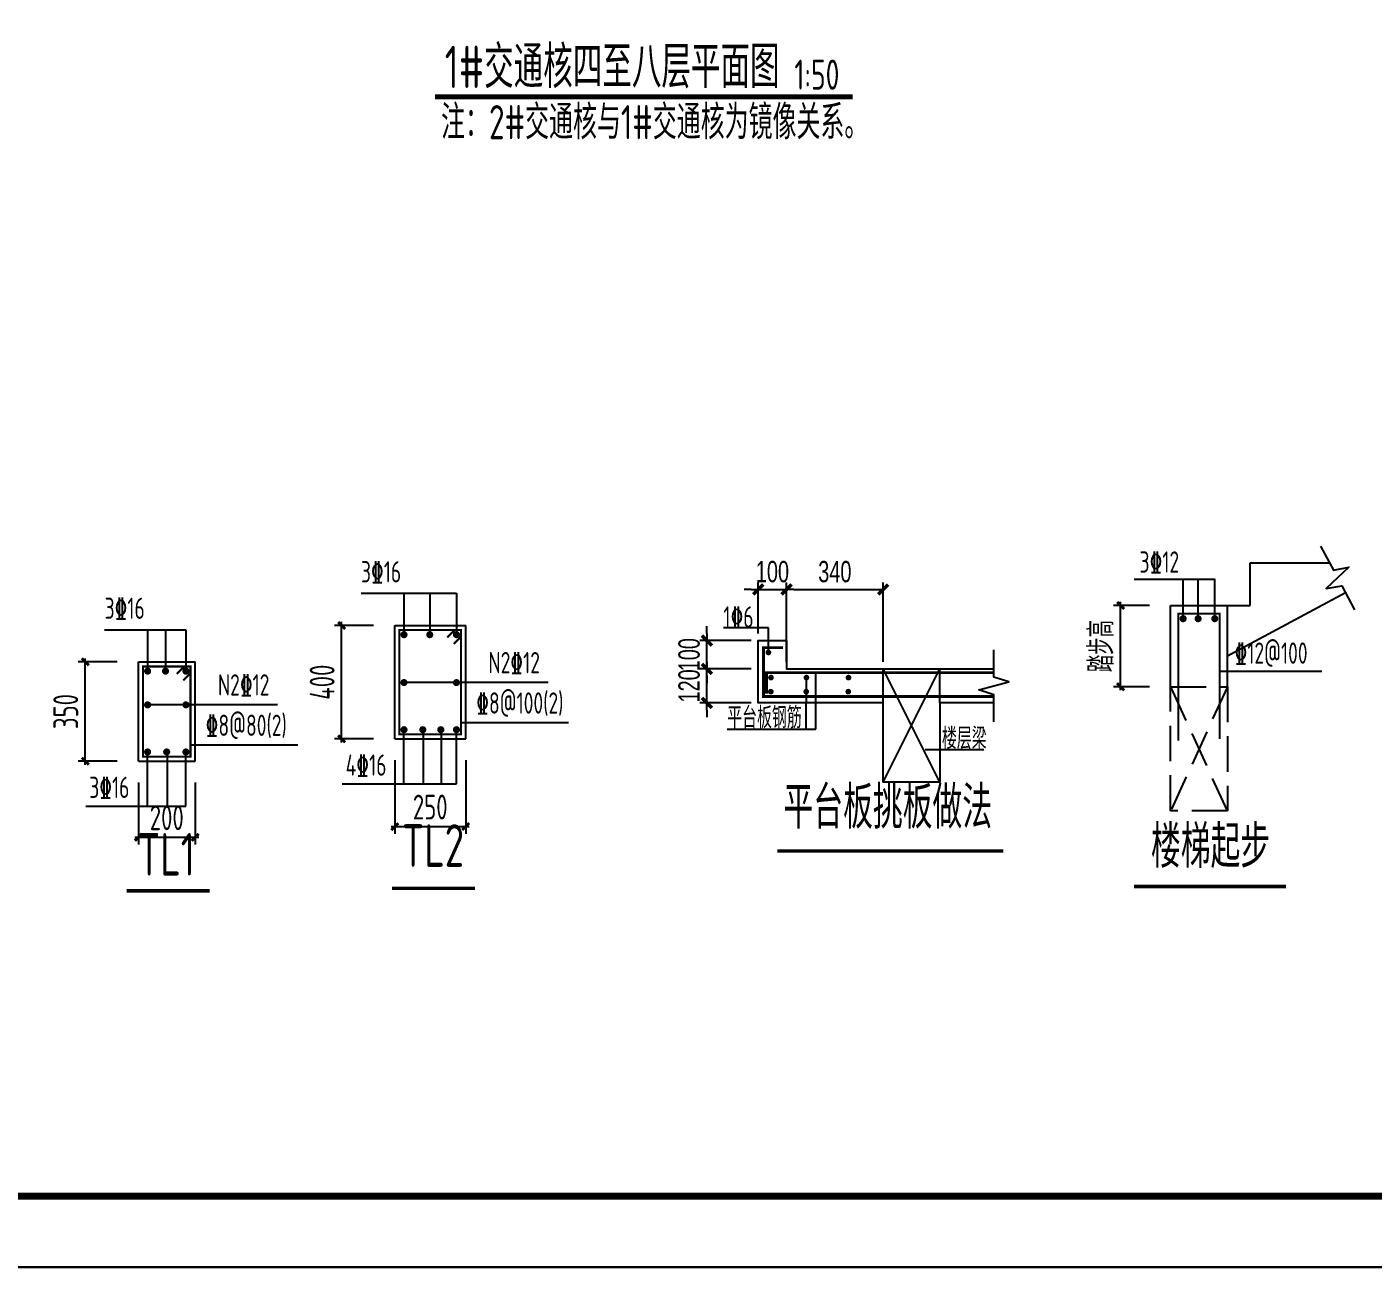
# Model space of a CAD drawing. Extents: x 393367 to 3005760, y 4998 to 826018.
# Drawn here: x 2809794 to 2819284, y 517962 to 526707 of the extents above; entities that cross this region are included whole.
import ezdxf
from ezdxf.enums import TextEntityAlignment as Align

# ---------------------------------------------------------------- set-up
doc = ezdxf.new("R2010")
doc.units = 0
doc.header["$LTSCALE"] = 1000
doc.linetypes.add('DASH', pattern=[0.35, 0.25, -0.1])
doc.layers.get('0').update_dxf_attribs({"linetype": 'CONTINUOUS'})
doc.layers.get('Defpoints').update_dxf_attribs({"linetype": 'CONTINUOUS'})
for name, color, linetype in [('-TK', 7, 'CONTINUOUS'), ('DIM', 3, 'CONTINUOUS'), ('DIM_SYMB', 3, 'CONTINUOUS'), ('FSK_DIM', 3, 'CONTINUOUS'), ('NUM', 7, 'CONTINUOUS'), ('PUB_TEXT', 7, 'CONTINUOUS'), ('S_E_STAIR', 4, 'CONTINUOUS'), ('Sbeam-s', 3, 'CONTINUOUS'), ('TEXT', 7, 'CONTINUOUS'), ('THIN', 7, 'CONTINUOUS'), ('WALL', 130, 'CONTINUOUS'), ('大样详图_文字', 60, 'CONTINUOUS'), ('结构大样', 132, 'CONTINUOUS')]:
    doc.layers.add(name, color=color, linetype=linetype)
doc.layers.add('REIN', color=1, linetype='CONTINUOUS', lineweight=18)
doc.layers.add('yichutu', color=7, linetype='CONTINUOUS', true_color=0xffffff, plot=False)
doc.styles.add('BW_Dim', font='Bweng.shx', dxfattribs={"width": 0.7, "bigfont": 'hztxt.shx'})
doc.styles.add('TSSD_Dimension', font='Tssdeng.shx', dxfattribs={"width": 0.7, "bigfont": 'hztxt.shx'})
doc.styles.add('TSSD_NORM', font='Tssdeng.shx', dxfattribs={"bigfont": 'hztxt.shx'})
doc.styles.add('TSSD_Rein', font='Tssdeng.shx', dxfattribs={"width": 0.7, "bigfont": 'hztxt.shx'})
doc.dimstyles.new('Cyz_25_50', dxfattribs={"dimtxt": 150, "dimasz": 50, "dimexe": 50, "dimexo": 50, "dimgap": 50, "dimtad": 1, "dimdec": 0, "dimlfac": 0.5, "dimzin": 0, "dimdsep": 46, "dimtxsty": 'BW_Dim', "dimblk": '_bwk', "dimcen": 0, "dimclrt": 7, "dimadec": 0, "dimazin": 0, "dimtfac": 1, "dimtdec": 0, "dimtix": 1, "dimtmove": 2, "dimatfit": 0, "dimfxl": 1, "dimtolj": 1, "dimtzin": 0, "dimarcsym": 0})
doc.dimstyles.new('TSSD_50_50', dxfattribs={"dimtxt": 175, "dimasz": 50, "dimexe": 50, "dimexo": 150, "dimgap": 50, "dimtad": 1, "dimdec": 0, "dimzin": 0, "dimdsep": 46, "dimtxsty": 'TSSD_Dimension', "dimblk": 'ARCHTICK', "dimcen": 0, "dimdle": 25, "dimclrt": 7, "dimadec": 0, "dimazin": 0, "dimtfac": 1, "dimtdec": 0, "dimtix": 1, "dimtmove": 2, "dimatfit": 3, "dimfxl": 1, "dimtolj": 1, "dimtzin": 0, "dimarcsym": 0})

# ---------------------------------------------------------------- blocks, each defined once
blk = doc.blocks.new('A1')
blk.add_lwpolyline([(0, 59400), (0, 0), (84100, 0), (84100, 59400)], close=True)
at = {"const_width": 100}
blk.add_lwpolyline([(2500, 58400), (2500, 1000), (83100, 1000), (83100, 58400)], close=True, dxfattribs=at)
blk = doc.blocks.new('_ArchTick')
at = {"color": 0, "linetype": 'ByBlock', "const_width": 0.4}
blk.add_lwpolyline([(-0.5, -0.5), (0.5, 0.5)], dxfattribs=at)
blk = doc.blocks.new('*D2336')
at = {"layer": 'Defpoints', "color": 0}
for p in [(2810579.7, 521529.3), (2810979.7, 521529.3), (2810979.7, 520992.8)]:
    blk.add_point(p, dxfattribs=at)
at = {"layer": 'DIM', "color": 0, "lineweight": -2}
for p, q in [((2810579.7, 521379.3), (2810579.7, 520942.8)), ((2810979.7, 521379.3), (2810979.7, 520942.8)), ((2810554.7, 520992.8), (2811004.7, 520992.8))]:
    blk.add_line(p, q, dxfattribs=at)
at = {"layer": 'DIM', "color": 0, "lineweight": -2, "xscale": 50, "yscale": 50, "zscale": 50, "rotation": 180}
blk.add_blockref('_ArchTick', (2810579.7, 520992.8), dxfattribs=at)
at = {"layer": 'DIM', "color": 0, "lineweight": -2, "xscale": 50, "yscale": 50, "zscale": 50}
blk.add_blockref('_ArchTick', (2810979.7, 520992.8), dxfattribs=at)
at = {"layer": 'DIM', "color": 7, "insert": (2810779.7, 521130.3), "char_height": 175, "attachment_point": 5, "style": 'TSSD_Dimension'}
blk.add_mtext('\\A1;200', dxfattribs=at)
blk = doc.blocks.new('*D2337')
at = {"layer": 'Defpoints', "color": 0}
for p in [(2810205.3, 522229.3), (2810579.7, 522229.3), (2810579.7, 521529.3)]:
    blk.add_point(p, dxfattribs=at)
at = {"layer": 'DIM', "color": 0, "lineweight": -2}
for p, q in [((2810429.7, 522229.3), (2810155.3, 522229.3)), ((2810205.3, 521504.3), (2810205.3, 522254.3)), ((2810429.7, 521529.3), (2810155.3, 521529.3))]:
    blk.add_line(p, q, dxfattribs=at)
at = {"layer": 'DIM', "color": 0, "lineweight": -2, "xscale": 50, "yscale": 50, "zscale": 50}
for p, rotation in [((2810205.3, 522229.3), 90), ((2810205.3, 521529.3), 270)]:
    blk.add_blockref('_ArchTick', p, dxfattribs=dict(at, rotation=rotation))
at = {"layer": 'DIM', "color": 7, "insert": (2810067.8, 521879.3), "char_height": 175, "attachment_point": 5, "rotation": 90, "style": 'TSSD_Dimension'}
blk.add_mtext('\\A1;350', dxfattribs=at)
blk = doc.blocks.new('_bwk')
blk.add_line((-1, 0), (0, 0))
at = {"const_width": 0.5}
blk.add_lwpolyline([(-0.7, -0.7), (0.7, 0.7)], dxfattribs=at)
blk = doc.blocks.new('*D2340')
at = {"layer": 'Defpoints', "color": 0, "transparency": 16777216}
for p in [(2815149.4, 522740.2), (2814949.4, 522380.2), (2815149.4, 522380.2)]:
    blk.add_point(p, dxfattribs=at)
at = {"layer": 'FSK_DIM', "color": 0, "lineweight": -2, "transparency": 16777216}
for p, q in [((2814899.4, 522740.2), (2814849.4, 522740.2)), ((2814949.4, 522430.2), (2814949.4, 522790.2)), ((2814949.4, 522740.2), (2815149.4, 522740.2)), ((2815149.4, 522430.2), (2815149.4, 522790.2)), ((2815199.4, 522740.2), (2815249.4, 522740.2))]:
    blk.add_line(p, q, dxfattribs=at)
at = {"layer": 'FSK_DIM', "color": 0, "lineweight": -2, "transparency": 16777216, "xscale": 50, "yscale": 50, "zscale": 50}
blk.add_blockref('_bwk', (2814949.4, 522740.2), dxfattribs=at)
at = {"layer": 'FSK_DIM', "color": 0, "lineweight": -2, "transparency": 16777216, "xscale": 50, "yscale": 50, "zscale": 50, "rotation": 180}
blk.add_blockref('_bwk', (2815149.4, 522740.2), dxfattribs=at)
at = {"layer": 'FSK_DIM', "color": 7, "transparency": 16777216, "insert": (2815049.4, 522865.2), "char_height": 150, "attachment_point": 5, "style": 'BW_Dim'}
blk.add_mtext('\\A1;100', dxfattribs=at)
blk = doc.blocks.new('*D2341')
at = {"layer": 'Defpoints', "color": 0, "transparency": 16777216}
for p in [(2815829.4, 522740.2), (2815149.4, 522180.2), (2815829.4, 522180.2)]:
    blk.add_point(p, dxfattribs=at)
at = {"layer": 'FSK_DIM', "color": 0, "lineweight": -2, "transparency": 16777216}
for p, q in [((2815149.4, 522230.2), (2815149.4, 522790.2)), ((2815199.4, 522740.2), (2815779.4, 522740.2)), ((2815829.4, 522230.2), (2815829.4, 522790.2))]:
    blk.add_line(p, q, dxfattribs=at)
at = {"layer": 'FSK_DIM', "color": 0, "lineweight": -2, "transparency": 16777216, "xscale": 50, "yscale": 50, "zscale": 50, "rotation": 180}
blk.add_blockref('_bwk', (2815149.4, 522740.2), dxfattribs=at)
at = {"layer": 'FSK_DIM', "color": 0, "lineweight": -2, "transparency": 16777216, "xscale": 50, "yscale": 50, "zscale": 50}
blk.add_blockref('_bwk', (2815829.4, 522740.2), dxfattribs=at)
at = {"layer": 'FSK_DIM', "color": 7, "transparency": 16777216, "insert": (2815489.4, 522865.2), "char_height": 150, "attachment_point": 5, "style": 'BW_Dim'}
blk.add_mtext('\\A1;340', dxfattribs=at)
blk = doc.blocks.new('*D2342')
at = {"layer": 'Defpoints', "color": 0, "transparency": 16777216}
for p in [(2814587.4, 522180.2), (2814949.4, 522180.2), (2814949.4, 521940.2)]:
    blk.add_point(p, dxfattribs=at)
at = {"layer": 'FSK_DIM', "color": 0, "lineweight": -2, "transparency": 16777216}
for p, q in [((2814587.4, 522230.2), (2814587.4, 522280.2)), ((2814899.4, 522180.2), (2814537.4, 522180.2)), ((2814587.4, 521940.2), (2814587.4, 522180.2)), ((2814899.4, 521940.2), (2814537.4, 521940.2)), ((2814587.4, 521890.2), (2814587.4, 521840.2))]:
    blk.add_line(p, q, dxfattribs=at)
at = {"layer": 'FSK_DIM', "color": 0, "lineweight": -2, "transparency": 16777216, "xscale": 50, "yscale": 50, "zscale": 50}
for p, rotation in [((2814587.4, 522180.2), 270), ((2814587.4, 521940.2), 90)]:
    blk.add_blockref('_bwk', p, dxfattribs=dict(at, rotation=rotation))
at = {"layer": 'FSK_DIM', "color": 7, "transparency": 16777216, "insert": (2814462.4, 522060.2), "char_height": 150, "attachment_point": 5, "rotation": 90, "style": 'BW_Dim'}
blk.add_mtext('\\A1;120', dxfattribs=at)
blk = doc.blocks.new('*D2343')
at = {"layer": 'Defpoints', "color": 0, "transparency": 16777216}
for p in [(2814587.4, 522380.2), (2814949.4, 522380.2), (2814949.4, 522180.2)]:
    blk.add_point(p, dxfattribs=at)
at = {"layer": 'FSK_DIM', "color": 0, "lineweight": -2, "transparency": 16777216}
for p, q in [((2814587.4, 522430.2), (2814587.4, 522480.2)), ((2814899.4, 522380.2), (2814537.4, 522380.2)), ((2814587.4, 522180.2), (2814587.4, 522380.2)), ((2814899.4, 522180.2), (2814537.4, 522180.2)), ((2814587.4, 522130.2), (2814587.4, 522080.2))]:
    blk.add_line(p, q, dxfattribs=at)
at = {"layer": 'FSK_DIM', "color": 0, "lineweight": -2, "transparency": 16777216, "xscale": 50, "yscale": 50, "zscale": 50}
for p, rotation in [((2814587.4, 522380.2), 270), ((2814587.4, 522180.2), 90)]:
    blk.add_blockref('_bwk', p, dxfattribs=dict(at, rotation=rotation))
at = {"layer": 'FSK_DIM', "color": 7, "transparency": 16777216, "insert": (2814462.4, 522280.2), "char_height": 150, "attachment_point": 5, "rotation": 90, "style": 'BW_Dim'}
blk.add_mtext('\\A1;100', dxfattribs=at)
blk = doc.blocks.new('*D2456')
at = {"layer": 'Defpoints', "color": 0}
for p in [(2817504.2, 522626.9), (2817856.7, 522626.9), (2817856.7, 522054.6)]:
    blk.add_point(p, dxfattribs=at)
at = {"layer": 'DIM', "color": 0, "lineweight": -2}
for p, q in [((2817706.7, 522626.9), (2817454.2, 522626.9)), ((2817504.2, 522029.6), (2817504.2, 522651.9)), ((2817706.7, 522054.6), (2817454.2, 522054.6))]:
    blk.add_line(p, q, dxfattribs=at)
at = {"layer": 'DIM', "color": 0, "lineweight": -2, "xscale": 50, "yscale": 50, "zscale": 50}
for p, rotation in [((2817504.2, 522626.9), 90), ((2817504.2, 522054.6), 270)]:
    blk.add_blockref('_ArchTick', p, dxfattribs=dict(at, rotation=rotation))
at = {"layer": 'DIM', "color": 7, "insert": (2817366.7, 522340.8), "char_height": 175, "attachment_point": 5, "rotation": 90, "style": 'TSSD_Dimension'}
blk.add_mtext('\\A1;踏步高', dxfattribs=at)
blk = doc.blocks.new('*D2457')
at = {"layer": 'Defpoints', "color": 0}
for p in [(2812387.1, 521686.3), (2812887.1, 521686.3), (2812887.1, 521068.2)]:
    blk.add_point(p, dxfattribs=at)
at = {"layer": 'DIM', "color": 0, "lineweight": -2}
for p, q in [((2812387.1, 521536.3), (2812387.1, 521018.2)), ((2812887.1, 521536.3), (2812887.1, 521018.2)), ((2812362.1, 521068.2), (2812912.1, 521068.2))]:
    blk.add_line(p, q, dxfattribs=at)
at = {"layer": 'DIM', "color": 0, "lineweight": -2, "xscale": 50, "yscale": 50, "zscale": 50, "rotation": 180}
blk.add_blockref('_ArchTick', (2812387.1, 521068.2), dxfattribs=at)
at = {"layer": 'DIM', "color": 0, "lineweight": -2, "xscale": 50, "yscale": 50, "zscale": 50}
blk.add_blockref('_ArchTick', (2812887.1, 521068.2), dxfattribs=at)
at = {"layer": 'DIM', "color": 7, "insert": (2812637.1, 521205.7), "char_height": 175, "attachment_point": 5, "style": 'TSSD_Dimension'}
blk.add_mtext('\\A1;250', dxfattribs=at)
blk = doc.blocks.new('*D2458')
at = {"layer": 'Defpoints', "color": 0}
for p in [(2812012.6, 522486.3), (2812387.1, 522486.3), (2812387.1, 521686.3)]:
    blk.add_point(p, dxfattribs=at)
at = {"layer": 'DIM', "color": 0, "lineweight": -2}
for p, q in [((2812012.6, 521661.3), (2812012.6, 522511.3)), ((2812237.1, 522486.3), (2811962.6, 522486.3)), ((2812237.1, 521686.3), (2811962.6, 521686.3))]:
    blk.add_line(p, q, dxfattribs=at)
at = {"layer": 'DIM', "color": 0, "lineweight": -2, "xscale": 50, "yscale": 50, "zscale": 50}
for p, rotation in [((2812012.6, 522486.3), 90), ((2812012.6, 521686.3), 270)]:
    blk.add_blockref('_ArchTick', p, dxfattribs=dict(at, rotation=rotation))
at = {"layer": 'DIM', "color": 7, "insert": (2811875.1, 522086.3), "char_height": 175, "attachment_point": 5, "rotation": 90, "style": 'TSSD_Dimension'}
blk.add_mtext('\\A1;400', dxfattribs=at)
blk = doc.blocks.new('yct-841-594-42050-29700-50-1000')
at = {"layer": 'yichutu', "color": 7, "true_color": 0xffffff}
blk.add_lwpolyline([(0, 0), (0, 29700), (42050, 29700), (42050, 0)], close=True, dxfattribs=at)

msp = doc.modelspace()

# ---------------------------------------------------------------- linework, layer by layer
at = {"layer": 'DIM_SYMB', "const_width": 35}
msp.add_lwpolyline([(2812670.91483, 526212.82309), (2815615.65415, 526212.82309)], dxfattribs=at)
at = {"layer": 'NUM', "color": 7, "const_width": 25}
for points in [[(2815083.72464, 520895.89415), (2816677.78995, 520895.89415)], [(2810497.64687, 520614.82546), (2811082.70839, 520614.82546)], [(2812366.82763, 520632.77896), (2812951.88916, 520632.77896)], [(2817597.77163, 520645.69723), (2818670.83015, 520645.69723)]]:
    msp.add_lwpolyline(points, dxfattribs=at)
at = {"layer": 'REIN'}
for points, const_width in [([(2817910.50825, 521674.21104), (2817910.50825, 522569.50227), (2818201.78527, 522569.50227), (2818201.78527, 521684.7108)], 15), ([(2812756.67007, 522401.86189), (2812808.65018, 522453.80733), (2812854.57745, 522453.80733), (2812854.57745, 521718.80733), (2812419.57745, 521718.80733), (2812419.57745, 522453.80733), (2812854.57745, 522453.80733), (2812854.57745, 522407.88007), (2812802.63201, 522355.89995)], 15), ([(2815123.87214, 522329.97192), (2814986.3838, 522329.97192), (2814986.3838, 521985.45739), (2816611.12215, 521985.45739)], 20), ([(2810849.32197, 522144.88274), (2810901.30209, 522196.82818), (2810947.22935, 522196.82818), (2810947.22935, 521561.82818), (2810612.22935, 521561.82818), (2810612.22935, 522196.82818), (2810947.22935, 522196.82818), (2810947.22935, 522150.90092), (2810895.28391, 522098.9208)], 15), ([(2815007.6034, 522006.09933), (2815007.6034, 522152.92234), (2816611.12215, 522152.92234)], 20)]:
    msp.add_lwpolyline(points, dxfattribs=dict(at, const_width=const_width))
for points, const_width in [([(2817932.15797, 522534.01755, 1), (2817957.15797, 522534.01755, 1)], 25), ([(2818037.92166, 522534.01755, 1), (2818062.92166, 522534.01755, 1)], 25), ([(2818155.08533, 522534.01755, 1), (2818180.08533, 522534.01755, 1)], 25), ([(2812439.57745, 522421.30733, 1), (2812464.57745, 522421.30733, 1)], 25), ([(2812620.9268, 522421.30733, 1), (2812645.9268, 522421.30733, 1)], 25), ([(2812809.57745, 522421.30733, 1), (2812834.57745, 522421.30733, 1)], 25), ([(2815011.0804, 522296.01665, 1), (2815031.0804, 522296.01665, 1)], 20), ([(2810632.22935, 522164.32818, 1), (2810657.22935, 522164.32818, 1)], 25), ([(2810758.08111, 522164.32818, 1), (2810783.08111, 522164.32818, 1)], 25), ([(2810902.22935, 522164.32818, 1), (2810927.22935, 522164.32818, 1)], 25), ([(2815029.12938, 522118.68754, 1), (2815049.12938, 522118.68754, 1)], 20), ([(2815279.02319, 522118.68754, 1), (2815299.02319, 522118.68754, 1)], 20), ([(2815575.57333, 522118.68754, 1), (2815595.57333, 522118.68754, 1)], 20), ([(2812439.57745, 522083.52565, 1), (2812464.57745, 522083.52565, 1)], 25), ([(2812809.57745, 522083.52565, 1), (2812834.57745, 522083.52565, 1)], 25), ([(2815027.84658, 522019.56132, 1), (2815047.84658, 522019.56132, 1)], 20), ([(2815277.74039, 522019.56132, 1), (2815297.74039, 522019.56132, 1)], 20), ([(2815574.29053, 522019.56132, 1), (2815594.29053, 522019.56132, 1)], 20), ([(2810632.22935, 521926.5465, 1), (2810657.22935, 521926.5465, 1)], 25), ([(2810902.22935, 521926.5465, 1), (2810927.22935, 521926.5465, 1)], 25), ([(2812439.57745, 521751.30733, 1), (2812464.57745, 521751.30733, 1)], 25), ([(2812572.22816, 521751.30733, 1), (2812597.22816, 521751.30733, 1)], 25), ([(2812699.19856, 521751.30733, 1), (2812724.19856, 521751.30733, 1)], 25), ([(2812809.57745, 521751.30733, 1), (2812834.57745, 521751.30733, 1)], 25), ([(2810632.22935, 521594.32818, 1), (2810657.22935, 521594.32818, 1)], 25), ([(2810766.58972, 521594.32818, 1), (2810791.58972, 521594.32818, 1)], 25), ([(2810902.22935, 521594.32818, 1), (2810927.22935, 521594.32818, 1)], 25)]:
    msp.add_lwpolyline(points, format="xyb", close=True, dxfattribs=dict(at, const_width=const_width))
at = {"layer": 'S_E_STAIR', "color": 2}
for p, q in [((2818416.71323, 522626.88703), (2818416.71323, 522926.88703)), ((2818416.71323, 522926.88703), (2818976.71323, 522926.88703)), ((2819090.04637, 522715.33184), (2818256.71323, 522268.90337)), ((2817856.71323, 522054.61766), (2817856.71323, 522626.88703)), ((2817856.71323, 522626.88703), (2818416.71323, 522626.88703)), ((2818256.71323, 522054.61766), (2818256.71323, 522626.88703))]:
    msp.add_line(p, q, dxfattribs=at)
at = {"layer": 'Sbeam-s'}
for p, q in [((2812387.07745, 521686.30733), (2812387.07745, 522486.30733)), ((2812387.07745, 522486.30733), (2812887.07745, 522486.30733)), ((2812887.07745, 521686.30733), (2812887.07745, 522486.30733)), ((2810579.72935, 521529.32818), (2810579.72935, 522229.32818)), ((2810579.72935, 522229.32818), (2810979.72935, 522229.32818)), ((2810979.72935, 521529.32818), (2810979.72935, 522229.32818)), ((2812387.07745, 521686.30733), (2812887.07745, 521686.30733)), ((2810579.72935, 521529.32818), (2810979.72935, 521529.32818))]:
    msp.add_line(p, q, dxfattribs=at)
at = {"layer": 'TEXT'}
for p, q in [((2817944.65797, 522534.01755), (2817944.65797, 522809.68164)), ((2818050.42166, 522534.01755), (2818050.42166, 522809.68164)), ((2812149.0859, 522713.43272), (2812822.07745, 522713.43272)), ((2812452.07745, 522713.43272), (2812452.07745, 522433.80733)), ((2812633.4268, 522713.43272), (2812633.4268, 522433.80733)), ((2812822.07745, 522713.43272), (2812822.07745, 522433.80733)), ((2810341.73781, 522456.45357), (2810914.72935, 522456.45357)), ((2810644.72935, 522456.45357), (2810644.72935, 522176.82818)), ((2810770.58111, 522456.45357), (2810770.58111, 522176.82818)), ((2810914.72935, 522456.45357), (2810914.72935, 522176.82818)), ((2813468.4904, 522083.52565), (2812452.07745, 522083.52565)), ((2811561.1423, 521926.5465), (2810644.72935, 521926.5465)), ((2812452.07745, 521369.96577), (2812452.07745, 521751.30733)), ((2812589.50267, 521369.96577), (2812589.50267, 521751.30733)), ((2812716.47308, 521369.96577), (2812716.47308, 521751.30733)), ((2812822.07745, 521369.96577), (2812822.07745, 521751.30733)), ((2813611.62093, 521798.92483), (2812854.57745, 521798.92483)), ((2810644.72935, 521212.98662), (2810644.72935, 521594.32818)), ((2810783.86423, 521212.98662), (2810783.86423, 521594.32818)), ((2810914.72935, 521212.98662), (2810914.72935, 521594.32818)), ((2811704.27283, 521641.94568), (2810947.22935, 521641.94568)), ((2812015.75814, 521369.96577), (2812822.07745, 521369.96577)), ((2810208.41004, 521212.98662), (2810914.72935, 521212.98662))]:
    msp.add_line(p, q, dxfattribs=at)
for points in [[(2818167.58533, 522534.01755), (2818167.58533, 522809.68164), (2817598.89206, 522809.68164)], [(2818201.78527, 522164.9886), (2818922.14348, 522164.9886)]]:
    msp.add_lwpolyline(points, dxfattribs=at)
at = {"layer": 'THIN', "lineweight": -2}
msp.add_lwpolyline([(2818913.24667, 523045.35794), (2819003.91318, 522876.11378), (2819112.86411, 522896.36264), (2818953.89549, 522745.85623), (2819062.84642, 522766.10508), (2819153.51293, 522596.86093)], dxfattribs=at)
at = {"layer": 'THIN'}
msp.add_lwpolyline([(2816611.12215, 521805.81622), (2816611.12215, 521997.81622), (2816505.52215, 522031.41622), (2816716.72215, 522089.01622), (2816611.12215, 522122.61622), (2816611.12215, 522314.61622)], dxfattribs=at)
at = {"layer": 'WALL'}
for p, q in [((2815829.37352, 521380.21622), (2816229.37352, 522180.21622)), ((2816229.37352, 521380.21622), (2815829.37352, 522180.21622)), ((2815829.37352, 521940.21622), (2815829.37352, 522180.21622)), ((2816229.37352, 521940.21622), (2816229.37352, 522180.21622))]:
    msp.add_line(p, q, dxfattribs=at)
for points in [[(2815829.37352, 521940.21622), (2814949.37352, 521940.21622), (2814949.37352, 522380.21622), (2815149.37352, 522380.21622), (2815149.37352, 522180.21622), (2816611.12215, 522180.21622)], [(2816611.12215, 521940.21622), (2816229.37352, 521940.21622), (2816229.37352, 521380.21622), (2815829.37352, 521380.21622), (2815829.37352, 521940.21622)]]:
    msp.add_lwpolyline(points, dxfattribs=at)
at = {"layer": '大样详图_文字', "color": 7}
for p, q in [((2815021.0804, 522470.1169), (2814703.60511, 522470.1169)), ((2815021.0804, 522296.01665), (2815021.0804, 522470.1169)), ((2815356.36883, 521754.0096), (2815356.36883, 522152.92234)), ((2815287.74039, 521754.0096), (2815289.02319, 522118.68754)), ((2814730.59336, 521754.0096), (2815356.36883, 521754.0096)), ((2816539.72478, 521608.34472), (2816126.61051, 521608.34472))]:
    msp.add_line(p, q, dxfattribs=at)
at = {"layer": '结构大样', "linetype": 'DASH'}
for p, q in [((2818256.71323, 521179.61766), (2817856.71323, 522054.61766)), ((2818256.71323, 522054.61766), (2817856.71323, 521179.61766))]:
    msp.add_line(p, q, dxfattribs=at)
msp.add_lwpolyline([(2818256.71323, 521179.61766), (2817856.71323, 521179.61766), (2817856.71323, 522054.61766), (2818256.71323, 522054.61766)], close=True, dxfattribs=at)

# ---------------------------------------------------------------- block references
at = {"layer": '-TK', "xscale": 0.5, "yscale": 0.5, "zscale": 0.5}
msp.add_blockref('A1', (2798752.93768, 517962.12225), dxfattribs=at)
at = {"layer": 'yichutu'}
msp.add_blockref('yct-841-594-42050-29700-50-1000', (2798752.93768, 517962.12225), dxfattribs=at)

# ---------------------------------------------------------------- texts
at = {"layer": 'NUM', "color": 1, "style": 'TSSD_NORM', "width": 0.7}
for s, p in [('平台板挑板做法', (2815862.73477, 520963.93516)), ('楼梯起步', (2818138.06502, 520687.24412))]:
    msp.add_text(s, height=300, dxfattribs=at).set_placement(p, align=Align.BOTTOM_CENTER)
for s, p in [('TL2', (2812437.05139, 520694.31742)), ('TL1', (2810576.05651, 520632.74644))]:
    msp.add_text(s, height=300, dxfattribs=at).set_placement(p, align=Align.BOTTOM_LEFT)
at = {"layer": 'PUB_TEXT', "style": 'TSSD_Rein', "width": 0.7}
for s, height, p in [('1#交通核四至八层平面图', 297.5, (2812739.26966, 526275.70322)), ('1:50', 212.5, (2815204.02712, 526263.91913))]:
    msp.add_text(s, height=height, dxfattribs=at).set_placement(p)
at = {"layer": 'PUB_TEXT', "color": 1, "style": 'TSSD_Rein', "width": 0.7}
msp.add_text('注：2#交通核与1#交通核为镜像关系。', height=241.1347518, dxfattribs=at).set_placement((2812713.72317, 525914.52615))
at = {"layer": 'THIN', "color": 0, "style": 'TSSD_Rein', "width": 0.7}
for s, p in [('3%%13212', (2817637.4547, 522813.7663)), ('3\x8416', (2812149.0859, 522744.68272)), ('3\x8416', (2810341.73781, 522487.70357)), ('%%13212@100', (2818307.19097, 522171.68303)), ('N2\x8412', (2813047.62685, 522104.17585)), ('N2\x8412', (2811140.27876, 521947.1967)), ('\x848@100(2)', (2812961.28722, 521819.57503)), ('%%1328@80(2)', (2811053.93912, 521662.59588)), ('4%%13216', (2812040.79903, 521381.81215)), ('3%%13216', (2810233.45094, 521224.833))]:
    msp.add_text(s, height=150, dxfattribs=at).set_placement(p, align=Align.BOTTOM_LEFT)
at = {"layer": '大样详图_文字', "color": 7, "style": 'TSSD_Rein', "width": 0.7}
for s, p in [('1\x846', (2814703.7289, 522471.03831)), ('平台板钢筋', (2814730.97746, 521761.44636)), ('楼层梁', (2816244.51011, 521615.11703))]:
    msp.add_text(s, height=150, dxfattribs=at).set_placement(p)

# ---------------------------------------------------------------- dimensions: what is measured, and where the dimension line sits
at = {"layer": 'DIM'}
dim = msp.add_linear_dim(base=(2817504.17681, 522626.88703), p1=(2817856.71323, 522054.61766), p2=(2817856.71323, 522626.88703), angle=90, text='踏步高', dimstyle='TSSD_50_50', override={"dimlfac": 0.5}, dxfattribs=at)
dim.commit()
dim.dimension.update_dxf_attribs({"geometry": '*D2456', "text_midpoint": (2817366.67681, 522340.75234)})
for base, p1, p2, picture, middle in [((2812012.61019, 522486.30733), (2812387.07745, 521686.30733), (2812387.07745, 522486.30733), '*D2458', (2811875.11019, 522086.30733)), ((2810205.26209, 522229.32818), (2810579.72935, 521529.32818), (2810579.72935, 522229.32818), '*D2337', (2810067.76209, 521879.32818))]:
    dim = msp.add_linear_dim(base=base, p1=p1, p2=p2, angle=90, dimstyle='TSSD_50_50', override={"dimlfac": 0.5}, dxfattribs=at)
    dim.commit()
    dim.dimension.update_dxf_attribs({"geometry": picture, "text_midpoint": middle})
for base, p1, p2, picture, middle in [((2812887.07745, 521068.19196), (2812387.07745, 521686.30733), (2812887.07745, 521686.30733), '*D2457', (2812637.07745, 521205.69196)), ((2810979.72935, 520992.84385), (2810579.72935, 521529.32818), (2810979.72935, 521529.32818), '*D2336', (2810779.72935, 521130.34385))]:
    dim = msp.add_linear_dim(base=base, p1=p1, p2=p2, dimstyle='TSSD_50_50', override={"dimlfac": 0.5}, dxfattribs=at)
    dim.commit()
    dim.dimension.update_dxf_attribs({"geometry": picture, "text_midpoint": middle})
at = {"layer": 'FSK_DIM'}
for base, p1, p2, picture, middle in [((2815149.37352, 522740.21441), (2814949.37352, 522380.21622), (2815149.37352, 522380.21622), '*D2340', (2815049.37352, 522865.21441)), ((2815829.37352, 522740.21441), (2815149.37352, 522180.21622), (2815829.37352, 522180.21622), '*D2341', (2815489.37352, 522865.21441))]:
    dim = msp.add_linear_dim(base=base, p1=p1, p2=p2, dimstyle='Cyz_25_50', dxfattribs=at)
    dim.commit()
    dim.dimension.update_dxf_attribs({"geometry": picture, "text_midpoint": middle})
for base, p1, p2, picture, middle in [((2814587.42549, 522380.21622), (2814949.37352, 522180.21622), (2814949.37352, 522380.21622), '*D2343', (2814462.42549, 522280.21622)), ((2814587.42549, 522180.21622), (2814949.37352, 521940.21622), (2814949.37352, 522180.21622), '*D2342', (2814462.42549, 522060.21622))]:
    dim = msp.add_linear_dim(base=base, p1=p1, p2=p2, angle=90, dimstyle='Cyz_25_50', dxfattribs=at)
    dim.commit()
    dim.dimension.update_dxf_attribs({"geometry": picture, "text_midpoint": middle})

doc.saveas('drawing.dxf')
